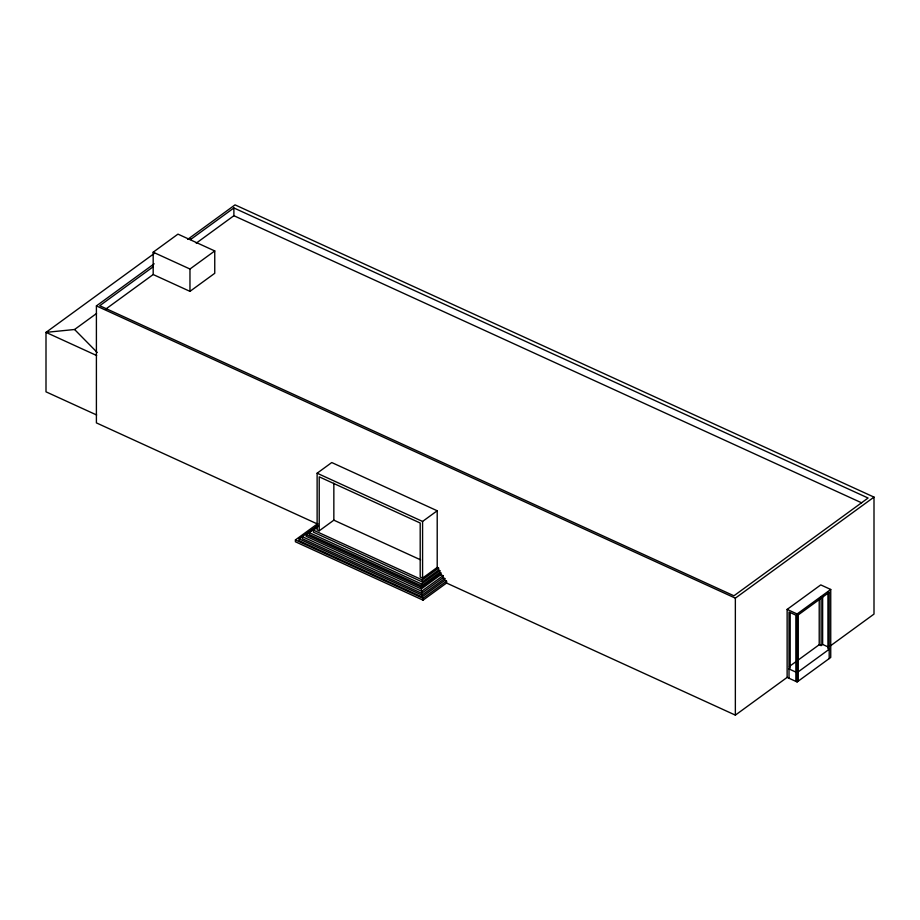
<?xml version="1.0" encoding="UTF-8"?>
<svg xmlns="http://www.w3.org/2000/svg" width="920" height="920" viewBox="0 0 920 920"><rect width="100%" height="100%" fill="white"/><g stroke="black" fill="none" stroke-linecap="round" stroke-linejoin="round"><path stroke-width="1.38" d="M153.18 274.528L153.18 252.195L177.962 234.128L214.751 250.953L214.751 273.298L189.968 291.352L153.18 274.528L105.42 309.339M154.675 253.172L46 332.373L46 391.828L96.657 414.989M317.607 524.066L96.404 422.889L96.404 305.911L154.169 263.81M187.668 239.384L235.037 204.873L874 497.11L874 614.088L830.024 646.15M153.18 266.777L99.739 305.728L733.93 595.792L868.089 498.019L233.887 207.954L190.52 239.568M96.657 355.546L46 332.373L74.577 329.498L96.542 313.49M196.224 243.167L233.887 215.717L233.887 207.954M189.968 291.352L189.968 269.019L214.751 250.953M317.124 473.213L331.752 462.541L437.207 510.772L437.207 567.433L422.579 578.105L420.198 577.012L420.198 523.02L319.217 476.836L319.217 530.828L317.124 529.874L317.124 473.213L422.579 521.444L437.207 510.772M318.113 525.216L299.149 538.901L299.149 540.764L422.027 596.965L444.797 580.37L446.556 581.175L446.556 583.038L423.062 600.162L295.412 541.776L295.412 539.925L317.791 523.618M318.354 525.941L309.212 532.611L309.212 534.474L421.521 585.833L439.806 572.504L440.864 572.987L440.864 574.701L421.279 588.972L306.153 536.314L306.153 534.612L317.676 526.217M437.207 567.433L438.564 568.066L438.564 570.078L422.291 581.946L313.409 532.151L313.409 530.127L317.756 526.964M319.217 530.828L333.845 520.168L333.845 483.218M422.291 581.946L422.291 579.933L438.564 568.066M421.521 585.833L421.521 583.97L439.806 570.641L438.564 570.078M421.279 588.972L421.279 587.27L440.864 572.987M421.682 591.249L302.381 536.693L302.381 538.706L421.682 593.273L421.682 591.249L443.037 575.69L440.864 574.701M421.682 593.273L443.037 577.702L443.037 575.69M422.027 596.965L422.027 595.113L444.797 578.507L443.037 577.702M423.062 600.162L423.062 598.299L446.556 581.175M446.556 583.038L735.356 715.127L735.356 598.149L874 497.11M787.129 677.396L787.129 609.408L820.766 584.901L830.737 589.467L830.737 657.455L797.111 681.961L787.129 677.396L735.356 715.127M797.111 681.961L797.111 613.973L830.737 589.467M798.272 671.807L829.196 649.279L827.942 648.703L827.942 591.767L829.196 592.342L798.272 614.87L798.272 681.11M789.44 666.413L796.317 661.399M798.606 659.732L819.214 644.713L819.214 599.161M819.214 644.713L821.088 645.575L822.641 644.437L822.641 596.045M187.737 238.947L190.589 238.659M233.887 215.717L861.557 502.791M153.18 252.195L189.968 269.019M787.129 609.408L797.111 613.973M96.404 305.911L735.356 598.149M822.641 644.437L828.345 647.047M795.857 672.083L789.015 668.943L790.176 668.104L790.176 612.582M333.845 520.168L420.589 559.843M313.409 530.127L422.291 579.933M309.212 532.611L421.521 583.97M306.153 534.612L421.279 587.27M299.149 538.901L422.027 595.113M295.412 539.925L423.062 598.299M74.577 329.498L97.244 352.509M829.196 592.342L829.196 658.582M821.088 597.172L821.088 645.575M795.857 681.386L795.857 615.146L789.015 612.007L789.015 678.258M444.797 578.507L444.797 580.37M439.806 570.641L439.806 572.504M422.579 521.444L422.579 578.105"/></g></svg>
